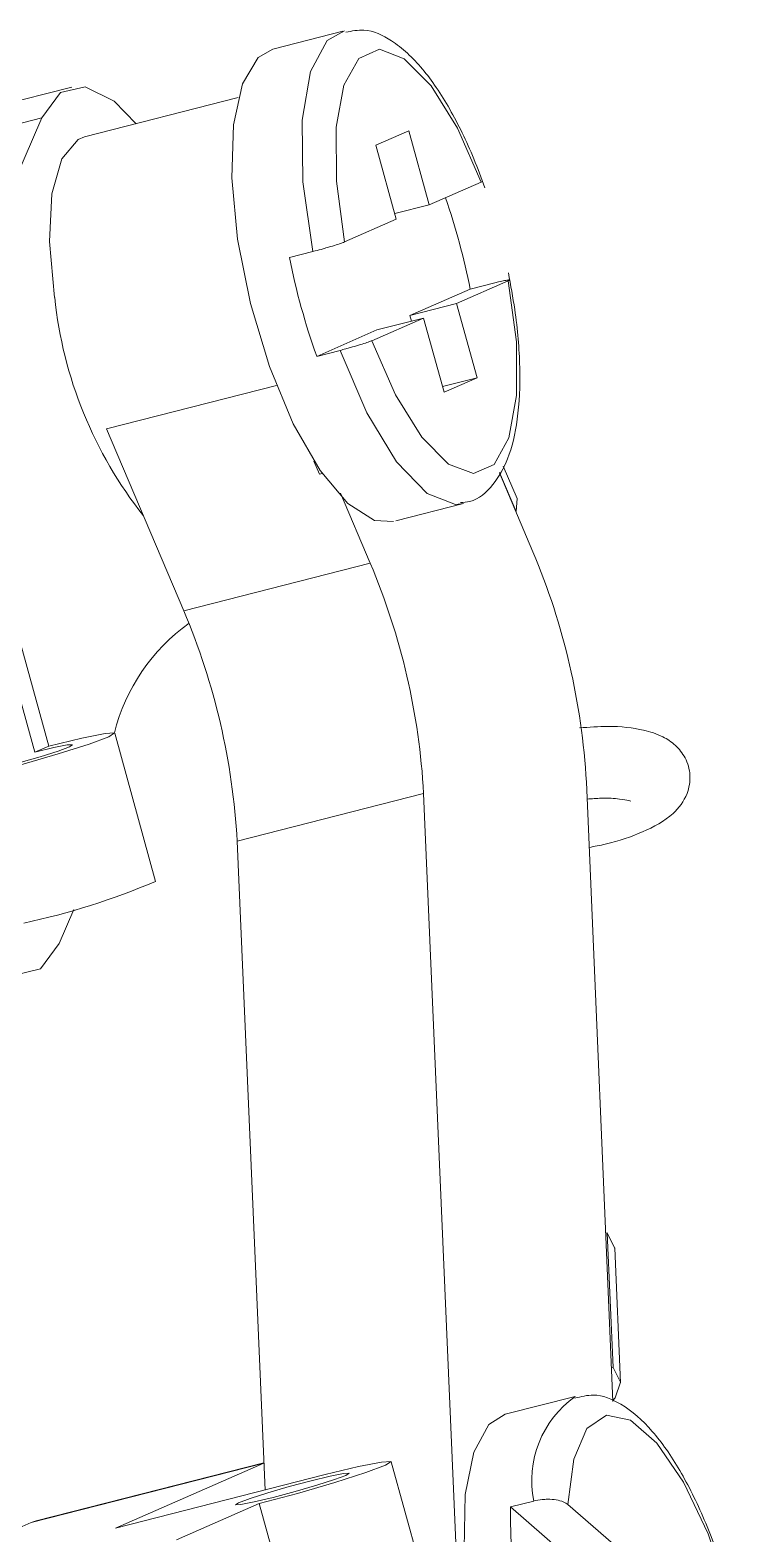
# Model space of a CAD drawing. Header units: millimetres. Extents: x 0 to 1189, y 0 to 841.
# Drawn here: x 308.23 to 311.02, y 560.67 to 566.53 of the extents above; entities that cross this region are included whole.
import ezdxf

# ---------------------------------------------------------------- set-up
doc = ezdxf.new("R2010")
doc.units = ezdxf.units.MM
doc.layers.get('0').update_dxf_attribs({"lineweight": 18})

msp = doc.modelspace()

# ---------------------------------------------------------------- linework, layer by layer
at = {"color": 7, "linetype": 'Continuous', "lineweight": 15}
for p, q in [((309.4532, 566.5304), (309.1806, 566.4609)), ((308.396, 566.3123), (307.9025, 566.1863)), ((309.0452, 566.2715), (308.4454, 566.1185)), ((308.2799, 566.1924), (308.0482, 565.6591)), ((309.7103, 566.1425), (309.5815, 566.0862)), ((309.7901, 565.8538), (309.7103, 566.1425)), ((309.5815, 566.0862), (309.6613, 565.7974)), ((309.9918, 565.942), (309.7901, 565.8538)), ((309.6552, 565.8194), (309.7901, 565.8538)), ((309.6613, 565.7974), (309.4596, 565.7092)), ((309.2448, 565.6483), (309.3357, 565.6715)), ((309.8965, 565.4688), (310.0982, 565.5571)), ((309.9495, 565.5251), (310.0404, 565.5483)), ((307.7552, 565.5181), (308.252, 563.7207)), ((308.3068, 563.7446), (307.812, 565.5347)), ((309.7148, 565.4224), (309.9495, 565.5251)), ((309.7148, 565.4224), (309.8965, 565.4688)), ((309.7209, 565.4005), (309.7148, 565.4224)), ((309.9763, 565.1801), (309.8965, 565.4688)), ((309.3512, 565.2633), (309.586, 565.3661)), ((309.566, 565.3242), (309.7677, 565.4124)), ((309.586, 565.3661), (309.7677, 565.4124)), ((309.7677, 565.4124), (309.8475, 565.1237)), ((309.3512, 565.2633), (309.4421, 565.2865)), ((309.8414, 565.1456), (309.9763, 565.1801)), ((309.8475, 565.1237), (309.9763, 565.1801)), ((308.5314, 564.9808), (308.833, 564.2721)), ((309.3622, 564.8036), (309.3402, 564.8553)), ((309.3622, 564.8036), (309.3727, 564.8063)), ((310.1943, 564.5014), (310.0634, 564.8089)), ((310.064, 564.81), (310.1284, 564.6586)), ((310.1321, 564.7097), (310.0786, 564.8355)), ((309.4439, 564.73), (309.5598, 564.4576)), ((309.6594, 564.6222), (309.9229, 564.6894)), ((310.1321, 564.7097), (310.1284, 564.6586)), ((310.1284, 564.6586), (310.1275, 564.6583)), ((308.833, 564.2721), (309.5598, 564.4576)), ((308.7231, 563.2173), (308.5635, 563.7948)), ((308.252, 563.7207), (308.3068, 563.7446)), ((309.768, 563.5595), (309.0411, 563.3741)), ((309.768, 563.5595), (309.8976, 560.5386)), ((310.506, 561.1897), (310.4024, 563.6033)), ((309.0411, 563.3741), (309.1496, 560.8454)), ((308.3467, 562.9754), (308.404, 563.1073)), ((310.4838, 561.8477), (310.4778, 561.8461)), ((310.5063, 561.3234), (310.4838, 561.8477)), ((310.5353, 561.2629), (310.5128, 561.7872)), ((310.5063, 561.3234), (310.5004, 561.3219)), ((310.359, 561.2099), (310.0864, 561.1403)), ((309.1451, 560.9517), (308.257, 560.7251)), ((309.1452, 560.9498), (308.567, 560.6968)), ((309.7478, 560.5706), (309.6414, 560.9556)), ((309.3847, 560.9054), (308.567, 560.6968)), ((308.8049, 560.6517), (309.127, 560.7927)), ((309.2334, 560.4077), (309.127, 560.7927)), ((310.1066, 560.7793), (310.1974, 560.8025)), ((310.8715, 560.1149), (310.1066, 560.7793)), ((311.011, 560.1979), (310.3305, 560.789)), ((307.6584, 560.4649), (308.2382, 560.7186)), ((308.2382, 560.7186), (308.257, 560.7251))]:
    msp.add_line(p, q, dxfattribs=at)
at = {"color": 8, "linetype": 'Continuous', "lineweight": 15}
for p, q in [((308.2799, 566.1924), (307.9258, 566.1021)), ((308.5314, 564.9808), (309.1947, 565.15)), ((309.1452, 560.9501), (308.2382, 560.7186))]:
    msp.add_line(p, q, dxfattribs=at)
for points in [[(309.3357, 565.6715), (309.2973, 565.9429), (309.2943, 566.1842), (309.3269, 566.3735), (309.3922, 566.4938), (309.4591, 566.5318)], [(309.9229, 564.6894), (309.8919, 564.6858), (309.7814, 564.7292), (309.6625, 564.8522), (309.5459, 565.0437), (309.4421, 565.2865)]]:
    msp.add_lwpolyline(points, dxfattribs=at)
at = {"color": 7, "linetype": 'Continuous', "lineweight": 15}
for points in [[(309.1806, 566.4609), (309.1234, 566.428), (309.0618, 566.3257), (309.0263, 566.1651), (309.0197, 565.9583), (309.0425, 565.7204), (309.0929, 565.4692), (309.1673, 565.2232), (309.26, 565.0008), (309.3643, 564.8184), (309.4724, 564.6896), (309.5763, 564.6238), (309.6504, 564.6199)], [(309.9918, 565.942), (309.8996, 566.1525), (309.7968, 566.3177), (309.6925, 566.4233), (309.5957, 566.4599), (309.5149, 566.4246), (309.457, 566.3202), (309.4273, 566.156), (309.4281, 565.9462), (309.4596, 565.7092)], [(308.6474, 566.17), (308.5611, 566.2581), (308.449, 566.3142), (308.3527, 566.2917), (308.2799, 566.1924)], [(308.3295, 565.4927), (308.3095, 565.7112), (308.3191, 565.897), (308.3576, 566.0336), (308.4214, 566.1088), (308.4454, 566.1185)], [(309.566, 565.3242), (309.6582, 565.1137), (309.761, 564.9485), (309.8653, 564.843), (309.9621, 564.8063), (310.043, 564.8416), (310.1008, 564.946), (310.1305, 565.1102), (310.1297, 565.32), (310.0982, 565.5571)], [(308.3068, 563.7446), (308.436, 563.7758), (308.526, 563.7937), (308.563, 563.7955), (308.5413, 563.781), (308.4644, 563.7523), (308.3438, 563.7139), (308.198, 563.6716), (308.0491, 563.6319)], [(308.1038, 563.6558), (308.1894, 563.6787), (308.2733, 563.703), (308.3426, 563.7251), (308.3869, 563.7416), (308.3993, 563.7499), (308.3781, 563.7489), (308.3263, 563.7386), (308.252, 563.7207)], [(308.0066, 562.9659), (308.0655, 562.9097), (308.1776, 562.8536), (308.2739, 562.876), (308.3467, 562.9754)], [(310.5128, 561.7872), (310.5127, 561.7897), (310.4838, 561.8477)], [(310.5059, 561.1936), (310.5153, 561.2049), (310.5352, 561.2654), (310.5063, 561.3234)], [(310.0864, 561.1403), (310.0228, 561.1009), (309.9633, 560.993), (309.9304, 560.8278), (309.9264, 560.6175), (309.9518, 560.3777), (310.0045, 560.1262), (310.0808, 559.8816), (310.1748, 559.6621), (310.2798, 559.484), (310.3878, 559.3605)], [(311.011, 560.1979), (310.9559, 560.442), (310.8771, 560.6748), (310.7816, 560.876), (310.6776, 561.0281), (310.5742, 561.1179), (310.4805, 561.1375), (310.4046, 561.0852), (310.3531, 560.9655), (310.3305, 560.789)], [(309.4648, 560.9024), (309.4772, 560.9107), (309.456, 560.9097), (309.4042, 560.8994), (309.3299, 560.8815), (309.2443, 560.8586), (309.1604, 560.8343), (309.0911, 560.8122), (309.0468, 560.7957), (309.0344, 560.7874), (309.0557, 560.7884), (309.1074, 560.7987), (309.1817, 560.8166), (309.2673, 560.8395), (309.3512, 560.8638), (309.4205, 560.8859), (309.4648, 560.9024)], [(309.127, 560.7927), (309.2759, 560.8324), (309.4217, 560.8747), (309.5423, 560.9131), (309.6192, 560.9418), (309.6409, 560.9563), (309.6039, 560.9545), (309.5139, 560.9366), (309.3847, 560.9054)]]:
    msp.add_lwpolyline(points, dxfattribs=at)
for centre, radius, start, end in [((307.3021, 565.0009), 2.6988, 11.20057, 19.04185), ((311.8844, 566.1707), 2.6907, 191.19337, 199.70662), ((309.9672, 565.6631), 1.6465, 185.9392, 218.33644), ((307.7105, 563.4526), 2.6961, 3.20561, 22.89279), ((307.0761, 563.4088), 2.6961, 3.20506, 22.89282), ((306.3492, 563.2233), 2.6961, 3.20544, 22.89278), ((309.2888, 563.6136), 0.7489, 125.55787, 165.91435), ((307.6067, 565.8483), 2.8581, 282.15944, 292.99233), ((312.1227, 560.7533), 2.0163, 179.26067, 189.58751)]:
    msp.add_arc(centre, radius, start, end, dxfattribs=at)
at = {"color": 8, "linetype": 'Continuous', "lineweight": 15}
msp.add_arc((310.5915, 560.8819), 0.402, 125.33498, 191.38902, dxfattribs=at)
at = {"color": 7, "linetype": 'Continuous', "lineweight": 15}
for points, knots in [([(310.0069, 565.9199), (309.9928, 565.9579), (309.9516, 566.069), (309.8707, 566.2341), (309.7632, 566.3936), (309.6551, 566.4927), (309.5504, 566.5433), (309.4882, 566.531), (309.4645, 566.5264)], [0, 0, 0, 0, 0.0929083, 0.2716965, 0.453337, 0.6412332, 0.7870609, 0.8768962, 0.8768962, 0.8768962, 0.8768962]), ([(309.9964, 565.9453), (309.9968, 565.9451), (309.9978, 565.9448), (309.9942, 565.9431), (309.9918, 565.942)], [0, 0, 0, 0, 0.002409925, 0.006674682, 0.006674682, 0.006674682, 0.006674682]), ([(309.4596, 565.7092), (309.4566, 565.7079), (309.4491, 565.7049), (309.4282, 565.6978), (309.4016, 565.6897), (309.3732, 565.6815), (309.3519, 565.6757), (309.3387, 565.6723), (309.3357, 565.6715)], [0, 0, 0, 0, 0.0190517, 0.0480538, 0.0765753, 0.094521, 0.1214309, 0.1295601, 0.1295601, 0.1295601, 0.1295601]), ([(309.9116, 564.6935), (309.9241, 564.6942), (309.9742, 564.6971), (310.0435, 564.7619), (310.1027, 564.8662), (310.1384, 565.0167), (310.1474, 565.2143), (310.131, 565.4137), (310.1074, 565.5406), (310.0986, 565.5883)], [0, 0, 0, 0, 0.047623, 0.1918866, 0.3379126, 0.5132244, 0.7024076, 0.8870399, 0.9979243, 0.9979243, 0.9979243, 0.9979243]), ([(310.0982, 565.5571), (310.1008, 565.5583), (310.1062, 565.561), (310.1012, 565.5616), (310.0856, 565.559), (310.0638, 565.5542), (310.0471, 565.55), (310.0404, 565.5483)], [0, 0, 0, 0, 0.01450079, 0.03058415, 0.04635597, 0.06174133, 0.07200919, 0.07200919, 0.07200919, 0.07200919]), ([(309.4421, 565.2865), (309.4494, 565.2884), (309.4628, 565.2919), (309.4876, 565.2988), (309.5151, 565.3068), (309.5424, 565.3154), (309.5586, 565.3211), (309.5643, 565.3235), (309.566, 565.3242)], [0, 0, 0, 0, 0.0191955, 0.0350911, 0.0626425, 0.0901761, 0.1181872, 0.1295607, 0.1295607, 0.1295607, 0.1295607]), ([(310.4133, 563.3497), (310.4346, 563.3536), (310.5125, 563.3679), (310.6311, 563.4108), (310.7318, 563.4642), (310.7967, 563.5454), (310.8117, 563.63), (310.7917, 563.6994), (310.7501, 563.7508), (310.694, 563.7869), (310.6125, 563.8124), (310.5074, 563.825), (310.413, 563.8182), (310.3755, 563.8155)], [0, 0, 0, 0, 0.053493, 0.19577, 0.35123, 0.452899, 0.523157, 0.59019, 0.651913, 0.716595, 0.807654, 0.951654, 1.046905, 1.046905, 1.046905, 1.046905]), ([(310.4052, 563.538), (310.424, 563.5394), (310.4732, 563.543), (310.5296, 563.5394), (310.5693, 563.5322), (310.5738, 563.5304), (310.5757, 563.5297)], [0, 0, 0, 0, 0.0360491, 0.0942124, 0.1389215, 0.1715493, 0.1715493, 0.1715493, 0.1715493]), ([(311.0245, 560.1561), (311.0176, 560.1965), (310.9973, 560.3144), (310.9453, 560.5131), (310.8645, 560.7349), (310.768, 560.9289), (310.6593, 561.0845), (310.5508, 561.1793), (310.4434, 561.225), (310.382, 561.2092), (310.358, 561.203)], [0, 0, 0, 0, 0.101379, 0.295274, 0.489768, 0.685398, 0.88423, 1.090367, 1.247124, 1.34763, 1.34763, 1.34763, 1.34763]), ([(310.3305, 560.789), (310.3251, 560.7927), (310.3137, 560.8004), (310.2856, 560.8076), (310.2561, 560.8098), (310.2263, 560.8083), (310.2079, 560.8052), (310.1977, 560.8026), (310.1974, 560.8025)], [0, 0, 0, 0, 0.0286304, 0.0593468, 0.089461, 0.1082414, 0.1367944, 0.1375912, 0.1375912, 0.1375912, 0.1375912])]:
    msp.add_open_spline(points, degree=3, knots=knots, dxfattribs=at)

doc.saveas('drawing.dxf')
